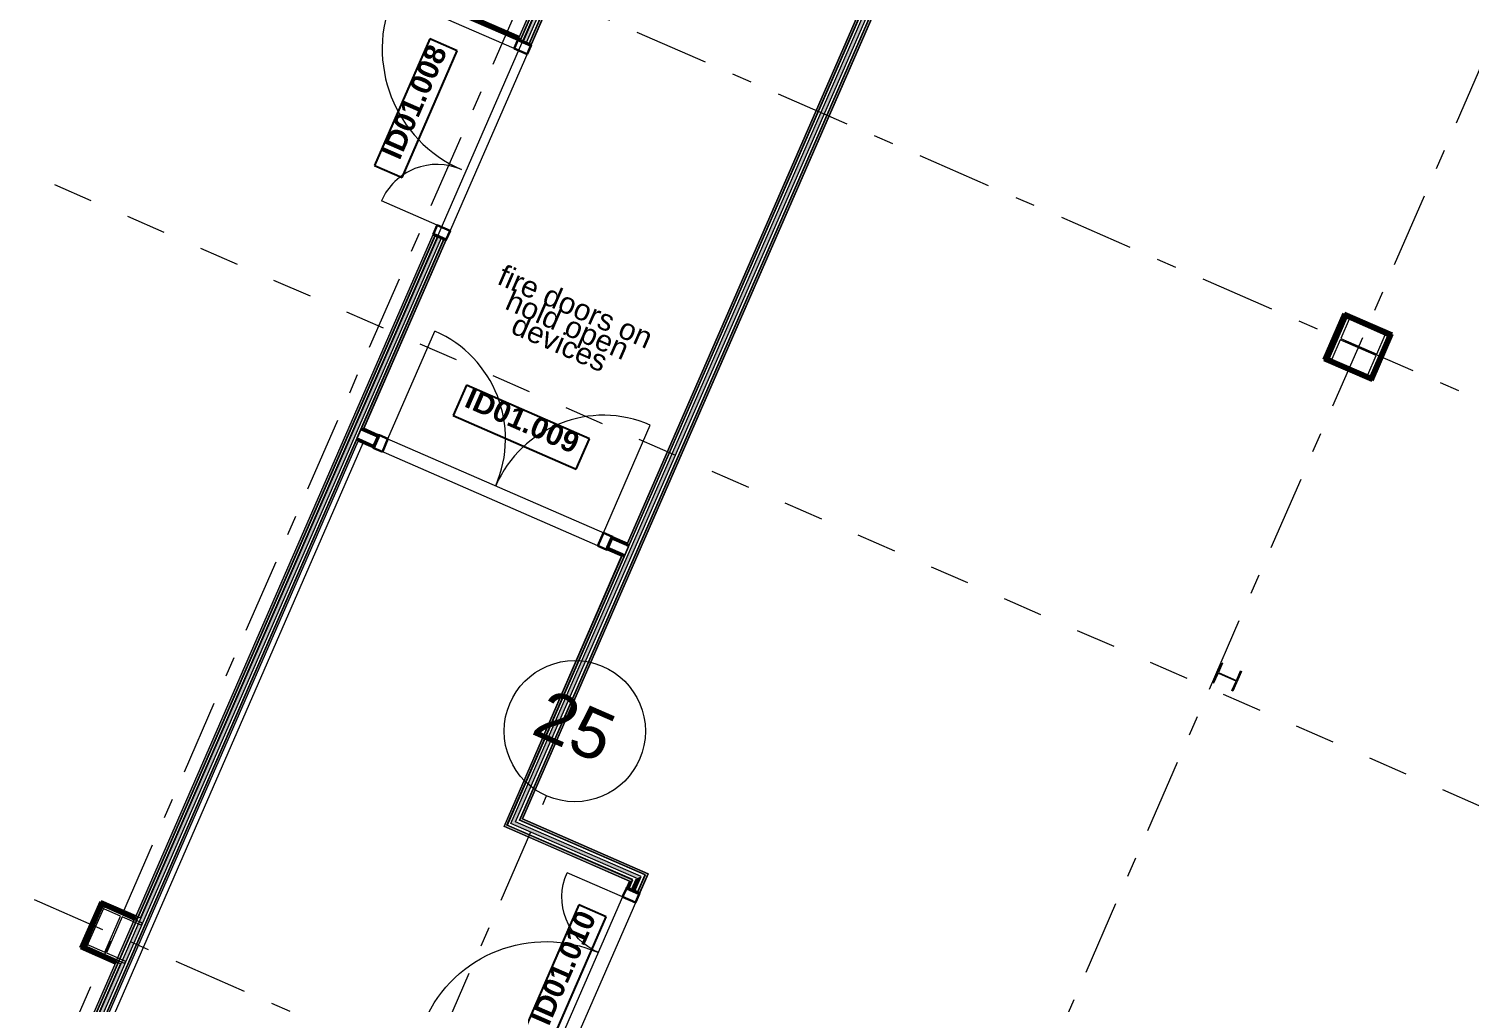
# Model space of a CAD drawing. Header units: millimetres. Extents: x -50172 to 258853, y -59787 to 25069.
# Drawn here: x -4639 to 5569, y -20781 to -13880 of the extents above; entities that cross this region are included whole.
import ezdxf
from ezdxf.enums import TextEntityAlignment as Align

# ---------------------------------------------------------------- set-up
doc = ezdxf.new("R2010")
doc.units = ezdxf.units.MM
doc.header["$MEASUREMENT"] = 0
doc.linetypes.add('Dashed', pattern=[564.444447, 282.222223, -282.222223])
doc.linetypes.add('Double Dashed', pattern=[1093.611073, 529.166651, -211.666656, 141.111112, -211.666656])
for name, color, linetype in [('A-25-M_Wall_Int', 7, 'Continuous'), ('A-95-MC_Marker_Section_P2.Marker', 7, 'Continuous'), ('COLUMN.IFC Import', 7, 'Continuous'), ('New_A-05-M_Gross_Int_Circulation', 7, 'Continuous'), ('New_A-15-MG_Structural_Grid_Phase_2', 7, 'Continuous'), ('New_A-25-M_Wall_Int', 7, 'Continuous'), ('New_A-35-M_FFE-Zone', 7, 'Continuous'), ('New_ArchiCAD Door Markers', 7, 'Continuous'), ('New_ArchiCAD Doors', 7, 'Continuous')]:
    doc.layers.add(name, color=color, linetype=linetype)
for name, color, linetype, lineweight, true_color in [('A-25-M_Wall_Int_Pen_No__107', 7, 'Continuous', 15, 0xa6a6a6), ('A-25-M_Wall_Int_Pen_No__27', 7, 'Continuous', 50, 0x2a2a2a), ('New_A-05-M_Gross_Int_Circulation_Pen_No__74', 7, 'Continuous', 20, 0x606060), ('New_A-15-MG_Structural_Grid_Phase_2_Pen_No__222', 7, 'Continuous', 13, 0x65af33), ('New_A-25-M_Wall_Int_Pen_No__107', 7, 'Continuous', 15, 0xa6a6a6), ('New_A-35-M_FFE-Zone_Pen_No__74', 7, 'Continuous', 20, 0x606060), ('New_ArchiCAD Doors_Pen_No__43', 7, 'Continuous', 30, 0x444444), ('New_ArchiCAD Doors_Pen_No__63', 7, 'Continuous', 20, 0x606060)]:
    doc.layers.add(name, color=color, linetype=linetype, lineweight=lineweight, true_color=true_color)
for name, color, linetype, lineweight in [('A-95-MC_Marker_Section_P2.Marker_Pen_No__1', 7, 'Continuous', 13), ('COLUMN.IFC Import_Pen_No__2', 8, 'Continuous', 15), ('New_A-25-M_Wall_Int_Pen_No__1', 7, 'Continuous', 13), ('New_A-95-P_Text_1_50_GA_Pen_No__1', 7, 'Continuous', 13), ('New_ArchiCAD Door Markers_Pen_No__1', 7, 'Continuous', 13), ('New_ArchiCAD Door Markers_Pen_No__5', 7, 'Continuous', 25), ('New_ArchiCAD Doors_Pen_No__1', 7, 'Continuous', 13), ('New_ArchiCAD Zone Stamps_Pen_No__6', 7, 'Continuous', 35), ('New_ArchiCAD Zone Stamps_Pen_No__9', 7, 'Continuous', 13)]:
    doc.layers.add(name, color=color, linetype=linetype, lineweight=lineweight)
doc.styles.add('GENERATED_STYLE_1', font='')
doc.styles.add('GENERATED_STYLE_2', font='')
doc.styles.add('GENERATED_STYLE_3', font='')
doc.styles.add('GENERATED_STYLE_4', font='')
doc.styles.get('GENERATED_STYLE_1').set_extended_font_data('Arial', bold=True)
doc.styles.get('GENERATED_STYLE_2').set_extended_font_data('Swis721 BT', bold=True)
doc.styles.get('GENERATED_STYLE_3').set_extended_font_data('Arial')
doc.styles.get('GENERATED_STYLE_4').set_extended_font_data('Swis721 BT')

# ---------------------------------------------------------------- blocks, each defined once
blk = doc.blocks.new('Corridor 03-First_INB 1150_43_2', base_point=(2752, -8740))
at = {"layer": 'New_A-05-M_Gross_Int_Circulation_Pen_No__74', "linetype": 'Continuous'}
for p, q in [((4259, -1745), (-2266, -16710)), ((-399, -17524), (5345, -4351)), ((-2266, -16710), (-399, -17524))]:
    blk.add_line(p, q, dxfattribs=at)
at = {"layer": 'New_ArchiCAD Zone Stamps_Pen_No__6'}
for tag, height, style, p in [('zoneNameLine2', 250, 'GENERATED_STYLE_1', (1590, -9766)), ('ROOM_NAME', 250, 'GENERATED_STYLE_1', (1158, -9578)), ('measuredAreaCode', 200, 'GENERATED_STYLE_3', (2383, -10100)), ('DUMMY_650', 200, 'GENERATED_STYLE_3', (2730, -9303)), ('ROOM_NUMBER', 200, 'GENERATED_STYLE_3', (2022, -9943)), ('DUMMY_651', 133, 'GENERATED_STYLE_3', (2852, -9009)), ('DUMMY_649', 200, 'GENERATED_STYLE_3', (2517, -9793))]:
    blk.add_attdef(tag, text='', height=height, rotation=66.4404, dxfattribs=dict(at, style=style)).set_placement(p, align=Align.TOP_LEFT)
blk = doc.blocks.new('Corridor 01-First_INB 1151_45_2', base_point=(-9241, -29522))
at = {"layer": 'New_A-05-M_Gross_Int_Circulation_Pen_No__74', "linetype": 'Continuous'}
for p, q in [((-2273, -16816), (-5189, -23503)), ((-441, -17615), (-2273, -16816)), ((-1273, -19529), (-441, -17615)), ((-384, -19917), (-1273, -19529)), ((-1028, -21392), (-384, -19917))]:
    blk.add_line(p, q, dxfattribs=at)
at = {"layer": 'New_ArchiCAD Zone Stamps_Pen_No__9'}
for tag, height, style, p in [('ROOM_NAME', 250, 'GENERATED_STYLE_1', (-10021, -27985)), ('zoneNameLine2', 250, 'GENERATED_STYLE_1', (-10210, -28418)), ('ROOM_NUMBER', 200, 'GENERATED_STYLE_3', (-10398, -28838)), ('measuredAreaCode', 200, 'GENERATED_STYLE_3', (-10555, -29198)), ('DUMMY_649', 200, 'GENERATED_STYLE_3', (-10248, -29332)), ('DUMMY_650', 200, 'GENERATED_STYLE_3', (-9619, -29607)), ('DUMMY_651', 133, 'GENERATED_STYLE_3', (-9339, -29713))]:
    blk.add_attdef(tag, text='', height=height, rotation=336.4404, dxfattribs=dict(at, style=style)).set_placement(p, align=Align.TOP_LEFT)
blk = doc.blocks.new('Research space 1_INB 1103_49_2', base_point=(-6557, -12753))
at = {"layer": 'New_A-35-M_FFE-Zone_Pen_No__74', "linetype": 'Continuous'}
for p, q in [((-3848, -20177), (-1009, -13666)), ((-4234, -20396), (-4092, -20071)), ((-4092, -20071), (-3848, -20177)), ((-3989, -20502), (-4234, -20396)), ((-4912, -22618), (-3989, -20502))]:
    blk.add_line(p, q, dxfattribs=at)
at = {"layer": 'New_ArchiCAD Zone Stamps_Pen_No__9'}
for tag, height, style, p in [('ROOM_NAME', 250, 'GENERATED_STYLE_1', (-9054, -14912)), ('zoneNameLine2', 250, 'GENERATED_STYLE_1', (-9243, -15344)), ('ROOM_NUMBER', 200, 'GENERATED_STYLE_3', (-9431, -15765)), ('measuredAreaCode', 200, 'GENERATED_STYLE_3', (-9588, -16125)), ('DUMMY_649', 200, 'GENERATED_STYLE_3', (-9281, -16259)), ('DUMMY_650', 200, 'GENERATED_STYLE_3', (-8670, -16525)), ('DUMMY_651', 133, 'GENERATED_STYLE_3', (-8391, -16632))]:
    blk.add_attdef(tag, text='', height=height, rotation=336.4404, dxfattribs=dict(at, style=style)).set_placement(p, align=Align.TOP_LEFT)
blk = doc.blocks.new('Computer Lab D_INB 1102_51_2', base_point=(2938, -13266))
at = {"layer": 'New_A-35-M_FFE-Zone_Pen_No__74', "linetype": 'Continuous'}
for p, q in [((5436, -4392), (-1141, -19476)), ((4535, -16223), (4678, -15896)), ((4678, -15896), (5016, -16043)), ((5016, -16043), (4874, -16370)), ((4874, -16370), (4535, -16223)), ((-1141, -19476), (-252, -19864)), ((-252, -19864), (-936, -21432))]:
    blk.add_line(p, q, dxfattribs=at)
at = {"layer": 'New_ArchiCAD Zone Stamps_Pen_No__9'}
for tag, height, style, p in [('ROOM_NAME', 250, 'GENERATED_STYLE_1', (8278, -11737)), ('zoneNameLine2', 250, 'GENERATED_STYLE_1', (8089, -12169)), ('ROOM_NUMBER', 200, 'GENERATED_STYLE_3', (7901, -12590)), ('measuredAreaCode', 200, 'GENERATED_STYLE_3', (7744, -12950)), ('DUMMY_649', 200, 'GENERATED_STYLE_3', (8051, -13084)), ('DUMMY_650', 200, 'GENERATED_STYLE_3', (8680, -13359)), ('DUMMY_651', 133, 'GENERATED_STYLE_3', (8960, -13465))]:
    blk.add_attdef(tag, text='', height=height, rotation=336.4404, dxfattribs=dict(at, style=style)).set_placement(p, align=Align.TOP_LEFT)
blk = doc.blocks.new('Double Door 19_4')
at = {"layer": 'New_ArchiCAD Doors_Pen_No__1', "linetype": 'Continuous'}
for p, q in [((-905, -15), (-905, 0)), ((905, -15), (905, 0)), ((-905, -18), (-905, -15)), ((-905, -82), (-905, -18)), ((-905, -85), (-905, -82)), ((-905, -100), (-905, -85)), ((905, -18), (905, -15)), ((905, -82), (905, -18)), ((905, -85), (905, -82)), ((905, -100), (905, -85))]:
    blk.add_line(p, q, dxfattribs=at)
at = {"layer": 'New_ArchiCAD Doors_Pen_No__43', "linetype": 'Continuous'}
for p, q in [((-898, 0), (-905, 0)), ((-905, 0), (-905, -100)), ((-832, 0), (-898, 0)), ((-898, 0), (-898, -100)), ((-832, -100), (-832, 0)), ((898, 0), (832, 0)), ((832, 0), (832, -100)), ((898, 0), (905, 0)), ((898, -100), (898, 0)), ((905, 0), (905, -100)), ((-898, -100), (-905, -100)), ((-898, -100), (-832, -100)), ((832, -100), (898, -100)), ((898, -100), (905, -100))]:
    blk.add_line(p, q, dxfattribs=at)
at = {"layer": 'New_ArchiCAD Doors_Pen_No__63', "linetype": 'Continuous'}
for p, q in [((-832, 0), (-832, 832)), ((832, 0), (832, 832))]:
    blk.add_line(p, q, dxfattribs=at)
for centre, start, end in [((-832, 0), 0, 90), ((832, 0), 90, 180)]:
    blk.add_arc(centre, 832, start, end, dxfattribs=at)
blk = doc.blocks.new('Door Stamp 17_31')
at = {"layer": 'New_ArchiCAD Door Markers_Pen_No__5', "linetype": 'Continuous'}
for p, q in [((475, -436), (-475, -436)), ((-475, -436), (-475, -671)), ((475, -436), (-475, -436)), ((475, -671), (475, -436)), ((-475, -671), (475, -671))]:
    blk.add_line(p, q, dxfattribs=at)
at = {"layer": 'New_ArchiCAD Door Markers_Pen_No__1', "style": 'GENERATED_STYLE_1'}
blk.add_attdef('AC_WIDO_ID', text='', height=150, rotation=180, dxfattribs=at).set_placement((417, -387), align=Align.BOTTOM_LEFT)
blk = doc.blocks.new('Wall_260_2', base_point=(-348, -17656))
at = {"layer": 'New_A-25-M_Wall_Int_Pen_No__107', "linetype": 'Continuous', "lineweight": 0, "true_color": 0x535353}
for points in [[(-2272, -16724), (-2273, -16727), (-2169, -16772), (-2168, -16769)], [(-2299, -16785), (-2300, -16788), (-2196, -16834), (-2195, -16831)], [(-537, -17557), (-433, -17602), (-432, -17599), (-536, -17554)], [(-510, -17496), (-407, -17541), (-405, -17538), (-509, -17493)]]:
    blk.add_hatch(color=251, dxfattribs=at).paths.add_polyline_path(points)
at = {"layer": 'New_A-25-M_Wall_Int_Pen_No__107', "linetype": 'Continuous'}
for points in [[(-2266, -16710), (-2272, -16724), (-2168, -16769), (-2162, -16756)], [(-2300, -16788), (-2306, -16802), (-2202, -16847), (-2196, -16834)], [(-543, -17571), (-439, -17616), (-433, -17602), (-537, -17557)], [(-503, -17479), (-509, -17493), (-405, -17538), (-399, -17524)]]:
    blk.add_hatch(color=256, dxfattribs=at).paths.add_polyline_path(points)
at = {"layer": 'New_A-25-M_Wall_Int_Pen_No__1', "linetype": 'Continuous'}
for p, q in [((-2169, -16772), (-2273, -16727)), ((-2168, -16769), (-2272, -16724)), ((-2196, -16834), (-2300, -16788)), ((-2195, -16831), (-2299, -16785)), ((-2202, -16847), (-2196, -16834)), ((-2196, -16834), (-2195, -16831)), ((-2195, -16831), (-2169, -16772)), ((-2169, -16772), (-2168, -16769)), ((-2168, -16769), (-2162, -16756)), ((-543, -17571), (-537, -17557)), ((-537, -17557), (-536, -17554)), ((-433, -17602), (-537, -17557)), ((-536, -17554), (-510, -17496)), ((-432, -17599), (-536, -17554)), ((-510, -17496), (-509, -17493)), ((-407, -17541), (-510, -17496)), ((-509, -17493), (-503, -17479)), ((-405, -17538), (-509, -17493))]:
    blk.add_line(p, q, dxfattribs=at)
at = {"layer": 'New_A-25-M_Wall_Int_Pen_No__1', "linetype": 'Continuous', "flags": 128}
for points in [[(-2162, -16756), (-2266, -16710)], [(-2306, -16802), (-2202, -16847)], [(-399, -17524), (-503, -17479)], [(-543, -17571), (-439, -17616)]]:
    blk.add_lwpolyline(points, dxfattribs=at)
at = {"layer": 'New_ArchiCAD Door Markers'}
ref = blk.add_blockref('Door Stamp 17_31', (-1373, -17209), dxfattribs=dict(at, rotation=156.440411583998))
ref.add_attrib('AC_WIDO_ID', 'ID01.009', dxfattribs={"layer": 'New_ArchiCAD Door Markers_Pen_No__1', "color": 7, "height": 150, "rotation": 336.4404, "style": 'GENERATED_STYLE_1'}).set_placement((-1581, -16594), align=Align.BOTTOM_LEFT)
at = {"layer": 'New_ArchiCAD Doors', "color": 251, "linetype": 'Continuous', "lineweight": 20, "true_color": 0x606060, "zscale": 1000, "rotation": 336.440411583998}
blk.add_blockref('Double Door 19_4', (-1333, -17117), dxfattribs=at)
blk = doc.blocks.new('*X820')
at = {"layer": 'New_A-25-M_Wall_Int_Pen_No__107', "linetype": 'Continuous'}
blk.add_hatch(color=256, dxfattribs=at).paths.add_polyline_path([(-974, -21361), (-994, -21407), (-971, -21417), (-951, -21371)])
blk = doc.blocks.new('*X821')
at = {"layer": 'New_A-25-M_Wall_Int_Pen_No__107', "linetype": 'Continuous'}
blk.add_hatch(color=256, dxfattribs=at).paths.add_polyline_path([(-370, -19977), (-347, -19987), (-303, -19884), (-336, -19897)])
blk = doc.blocks.new('Double Door Asymmetric 19_7')
at = {"layer": 'New_ArchiCAD Doors_Pen_No__1', "linetype": 'Continuous'}
for p, q in [((-755, 0), (-755, -15)), ((755, 0), (755, -15)), ((-755, -15), (-755, -18)), ((-755, -18), (-755, -37)), ((-755, -37), (-755, -62)), ((-755, -62), (-755, -82)), ((-755, -82), (-755, -85)), ((-755, -85), (-755, -100)), ((755, -15), (755, -18)), ((755, -18), (755, -37)), ((755, -37), (755, -62)), ((755, -62), (755, -82)), ((755, -82), (755, -85)), ((755, -85), (755, -100))]:
    blk.add_line(p, q, dxfattribs=at)
at = {"layer": 'New_ArchiCAD Doors_Pen_No__43', "linetype": 'Continuous'}
for p, q in [((-748, 0), (-755, 0)), ((-755, 0), (-755, -100)), ((-682, 0), (-748, 0)), ((-748, 0), (-748, -100)), ((-682, -100), (-682, 0)), ((748, 0), (682, 0)), ((682, 0), (682, -100)), ((748, 0), (755, 0)), ((748, -100), (748, 0)), ((755, 0), (755, -100)), ((-748, -100), (-755, -100)), ((-748, -100), (-682, -100)), ((682, -100), (748, -100)), ((748, -100), (755, -100))]:
    blk.add_line(p, q, dxfattribs=at)
at = {"layer": 'New_ArchiCAD Doors_Pen_No__63', "linetype": 'Continuous'}
for p, q in [((682, 0), (682, 934)), ((-682, 0), (-682, 430))]:
    blk.add_line(p, q, dxfattribs=at)
for centre, radius, start, end in [((682, 0), 934, 90, 180), ((-682, 0), 430, 0, 90)]:
    blk.add_arc(centre, radius, start, end, dxfattribs=at)
blk = doc.blocks.new('Door Stamp 17_48')
at = {"layer": 'New_ArchiCAD Door Markers_Pen_No__5', "linetype": 'Continuous'}
for p, q in [((507, 262), (-471, 262)), ((-471, 262), (-471, 50)), ((507, 50), (507, 262)), ((-471, 50), (507, 50)), ((-471, 50), (507, 50))]:
    blk.add_line(p, q, dxfattribs=at)
at = {"layer": 'New_ArchiCAD Door Markers_Pen_No__1', "style": 'GENERATED_STYLE_2'}
blk.add_attdef('AC_WIDO_ID', text='', height=150, dxfattribs=at).set_placement((-412, 95), align=Align.BOTTOM_LEFT)
blk = doc.blocks.new('Wall_274_2', base_point=(-1028, -21392))
at = {"layer": 'New_A-25-M_Wall_Int_Pen_No__107', "linetype": 'Continuous', "lineweight": 0, "true_color": 0x535353}
for points in [[(-276, -19874), (-329, -19995), (-326, -19996), (-272, -19873)], [(-365, -19909), (-390, -19968), (-388, -19970), (-361, -19907)], [(-1014, -21398), (-1011, -21400), (-991, -21354), (-994, -21353)], [(-933, -21379), (-953, -21425), (-950, -21426), (-930, -21380)]]:
    blk.add_hatch(color=251, dxfattribs=at).paths.add_polyline_path(points)
at = {"layer": 'New_A-25-M_Wall_Int_Pen_No__107', "linetype": 'Continuous'}
for points in [[(-272, -19873), (-326, -19996), (-313, -20002), (-253, -19865)], [(-404, -19962), (-390, -19968), (-365, -19909), (-384, -19917)], [(-1028, -21392), (-1014, -21398), (-994, -21353), (-1008, -21347)], [(-930, -21380), (-950, -21426), (-936, -21432), (-916, -21386)]]:
    blk.add_hatch(color=256, dxfattribs=at).paths.add_polyline_path(points)
at = {"layer": 'New_A-25-M_Wall_Int_Pen_No__1', "linetype": 'Continuous'}
for p, q in [((-370, -19977), (-336, -19897)), ((-347, -19987), (-303, -19884)), ((-329, -19995), (-276, -19874)), ((-326, -19996), (-272, -19873)), ((-404, -19962), (-390, -19968)), ((-390, -19968), (-365, -19909)), ((-390, -19968), (-388, -19970)), ((-388, -19970), (-361, -19907)), ((-388, -19970), (-370, -19977)), ((-370, -19977), (-347, -19987)), ((-347, -19987), (-329, -19995)), ((-329, -19995), (-326, -19996)), ((-326, -19996), (-313, -20002)), ((-1014, -21398), (-994, -21353)), ((-1011, -21400), (-991, -21354)), ((-1008, -21347), (-994, -21353)), ((-994, -21353), (-991, -21354)), ((-994, -21407), (-974, -21361)), ((-991, -21354), (-974, -21361)), ((-974, -21361), (-951, -21371)), ((-971, -21417), (-951, -21371)), ((-953, -21425), (-933, -21379)), ((-951, -21371), (-933, -21379)), ((-950, -21426), (-930, -21380)), ((-933, -21379), (-930, -21380)), ((-930, -21380), (-916, -21386))]:
    blk.add_line(p, q, dxfattribs=at)
at = {"layer": 'New_A-25-M_Wall_Int_Pen_No__1', "linetype": 'Continuous', "flags": 128}
for points in [[(-313, -20002), (-253, -19865)], [(-384, -19917), (-404, -19962)], [(-1008, -21347), (-1028, -21392)], [(-936, -21432), (-916, -21386)]]:
    blk.add_lwpolyline(points, dxfattribs=at)
at = {"layer": 'New_A-25-M_Wall_Int', "color": 250, "lineweight": 50, "true_color": 0x2a2a2a}
for name in ['*X821', '*X820']:
    blk.add_blockref(name, (0, 0), dxfattribs=at)
at = {"layer": 'New_ArchiCAD Door Markers'}
ref = blk.add_blockref('Door Stamp 17_48', (-706, -20654), dxfattribs=dict(at, rotation=66.44041158399145))
ref.add_attrib('AC_WIDO_ID', 'ID01.010', dxfattribs={"layer": 'New_ArchiCAD Door Markers_Pen_No__1', "color": 7, "height": 150, "rotation": 66.4404, "style": 'GENERATED_STYLE_2'}).set_placement((-916, -20967), align=Align.BOTTOM_LEFT)
at = {"layer": 'New_ArchiCAD Doors', "color": 251, "linetype": 'Continuous', "lineweight": 20, "true_color": 0x606060, "xscale": -1, "zscale": 1000, "rotation": 66.44041158399146}
blk.add_blockref('Double Door Asymmetric 19_7', (-706, -20654), dxfattribs=at)
blk = doc.blocks.new('*X824')
at = {"layer": 'New_A-25-M_Wall_Int_Pen_No__107', "linetype": 'Continuous'}
blk.add_hatch(color=256, dxfattribs=at).paths.add_polyline_path([(-303, -19884), (-1192, -19497), (-1225, -19510), (-336, -19897)])
blk = doc.blocks.new('Wall_275_2', base_point=(-384, -19917))
at = {"layer": 'New_A-25-M_Wall_Int_Pen_No__107', "linetype": 'Continuous', "lineweight": 0, "true_color": 0x535353}
for points in [[(-272, -19873), (-1162, -19485), (-1165, -19486), (-276, -19874)], [(-361, -19907), (-1250, -19520), (-1254, -19521), (-365, -19909)]]:
    blk.add_hatch(color=251, dxfattribs=at).paths.add_polyline_path(points)
at = {"layer": 'New_A-25-M_Wall_Int_Pen_No__107', "linetype": 'Continuous'}
for points in [[(-253, -19865), (-1142, -19477), (-1162, -19485), (-272, -19873)], [(-365, -19909), (-1254, -19521), (-1273, -19529), (-384, -19917)]]:
    blk.add_hatch(color=256, dxfattribs=at).paths.add_polyline_path(points)
at = {"layer": 'New_A-25-M_Wall_Int_Pen_No__1', "linetype": 'Continuous'}
for p, q in [((-303, -19884), (-1192, -19497)), ((-276, -19874), (-1165, -19486)), ((-272, -19873), (-1162, -19485)), ((-365, -19909), (-1254, -19521)), ((-361, -19907), (-1250, -19520)), ((-336, -19897), (-1225, -19510))]:
    blk.add_line(p, q, dxfattribs=at)
at = {"layer": 'New_A-25-M_Wall_Int_Pen_No__1', "linetype": 'Continuous', "flags": 128}
for points in [[(-253, -19865), (-1142, -19477)], [(-1273, -19529), (-384, -19917)]]:
    blk.add_lwpolyline(points, dxfattribs=at)
at = {"layer": 'New_A-25-M_Wall_Int', "color": 250, "lineweight": 50, "true_color": 0x2a2a2a}
blk.add_blockref('*X824', (0, 0), dxfattribs=at)
blk = doc.blocks.new('*X842')
at = {"layer": 'New_A-25-M_Wall_Int_Pen_No__107', "linetype": 'Continuous'}
blk.add_hatch(color=256, dxfattribs=at).paths.add_polyline_path([(-1192, -19497), (5377, -4432), (5364, -4399), (-1225, -19510)])
blk = doc.blocks.new('Wall_279_2', base_point=(-1182, -19569))
at = {"layer": 'New_A-25-M_Wall_Int_Pen_No__107', "linetype": 'Continuous'}
for points in [[(-386, -17530), (5353, -4370), (5345, -4351), (-399, -17524)], [(-1142, -19477), (5397, -4482), (5389, -4462), (-1162, -19485)], [(-399, -17524), (-405, -17538), (-392, -17544), (-386, -17530)], [(-439, -17616), (-1273, -19529), (-1254, -19521), (-426, -17622)], [(-433, -17602), (-439, -17616), (-426, -17622), (-420, -17608)]]:
    blk.add_hatch(color=256, dxfattribs=at).paths.add_polyline_path(points)
at = {"layer": 'New_A-25-M_Wall_Int_Pen_No__107', "linetype": 'Continuous', "lineweight": 0, "true_color": 0x535353}
for points in [[(-389, -17545), (5354, -4374), (5353, -4370), (-392, -17544)], [(-1162, -19485), (5389, -4462), (5387, -4458), (-1165, -19486)], [(-393, -17547), (-1254, -19521), (-1250, -19520), (-390, -17548)], [(-405, -17538), (-407, -17541), (-393, -17547), (-392, -17544)], [(-392, -17544), (-393, -17547), (-390, -17548), (-389, -17545)], [(-432, -17599), (-433, -17602), (-420, -17608), (-418, -17605)]]:
    blk.add_hatch(color=251, dxfattribs=at).paths.add_polyline_path(points)
at = {"layer": 'New_A-25-M_Wall_Int_Pen_No__1', "linetype": 'Continuous'}
for p, q in [((-389, -17545), (5354, -4374)), ((-386, -17530), (5353, -4370)), ((-1225, -19510), (5364, -4399)), ((-1192, -19497), (5377, -4432)), ((-1165, -19486), (5387, -4458)), ((-1162, -19485), (5389, -4462)), ((-1250, -19520), (-390, -17548)), ((-418, -17605), (-393, -17547)), ((-407, -17541), (-393, -17547)), ((-392, -17544), (-405, -17538)), ((-392, -17544), (-386, -17530)), ((-390, -17548), (-389, -17545)), ((-1254, -19521), (-426, -17622)), ((-433, -17602), (-420, -17608)), ((-432, -17599), (-418, -17605)), ((-426, -17622), (-420, -17608))]:
    blk.add_line(p, q, dxfattribs=at)
at = {"layer": 'New_A-25-M_Wall_Int_Pen_No__1', "linetype": 'Continuous', "flags": 128}
for points in [[(5345, -4351), (-399, -17524)], [(-1142, -19477), (5397, -4482)], [(-439, -17616), (-1273, -19529)]]:
    blk.add_lwpolyline(points, dxfattribs=at)
at = {"layer": 'New_A-25-M_Wall_Int', "color": 250, "lineweight": 50, "true_color": 0x2a2a2a}
blk.add_blockref('*X842', (0, 0), dxfattribs=at)
blk = doc.blocks.new('*X908')
at = {"layer": 'New_A-25-M_Wall_Int_Pen_No__107', "linetype": 'Continuous'}
blk.add_hatch(color=256, dxfattribs=at).paths.add_polyline_path([(-4956, -22667), (-4946, -22644), (-4960, -22638), (-4970, -22661)])
blk = doc.blocks.new('*X909')
at = {"layer": 'New_A-25-M_Wall_Int_Pen_No__107', "linetype": 'Continuous'}
blk.add_hatch(color=256, dxfattribs=at).paths.add_polyline_path([(-1742, -15354), (-5254, -23407), (-5241, -23440), (-1719, -15364)])
blk = doc.blocks.new('*X910')
at = {"layer": 'New_A-25-M_Wall_Int_Pen_No__107', "linetype": 'Continuous'}
blk.add_hatch(color=256, dxfattribs=at).paths.add_polyline_path([(-1022, -13701), (-1139, -13970), (-1116, -13980), (-999, -13711)])
blk = doc.blocks.new('Double Door Asymmetric 19_10')
at = {"layer": 'New_ArchiCAD Doors_Pen_No__1', "linetype": 'Continuous'}
for p, q in [((-755, -15), (-755, 0)), ((755, -15), (755, 0)), ((-755, -18), (-755, -15)), ((-755, -38), (-755, -18)), ((-755, -63), (-755, -38)), ((-755, -82), (-755, -63)), ((-755, -85), (-755, -82)), ((-755, -100), (-755, -85)), ((755, -18), (755, -15)), ((755, -38), (755, -18)), ((755, -63), (755, -38)), ((755, -82), (755, -63)), ((755, -85), (755, -82)), ((755, -100), (755, -85))]:
    blk.add_line(p, q, dxfattribs=at)
at = {"layer": 'New_ArchiCAD Doors_Pen_No__43', "linetype": 'Continuous'}
for p, q in [((-748, 0), (-755, 0)), ((-755, 0), (-755, -100)), ((-682, 0), (-748, 0)), ((-748, 0), (-748, -100)), ((-682, -100), (-682, 0)), ((748, 0), (682, 0)), ((682, 0), (682, -100)), ((748, 0), (755, 0)), ((748, -100), (748, 0)), ((755, 0), (755, -100)), ((-748, -100), (-755, -100)), ((-748, -100), (-682, -100)), ((682, -100), (748, -100)), ((748, -100), (755, -100))]:
    blk.add_line(p, q, dxfattribs=at)
at = {"layer": 'New_ArchiCAD Doors_Pen_No__63', "linetype": 'Continuous'}
for p, q in [((682, 0), (682, 934)), ((-682, 0), (-682, 430))]:
    blk.add_line(p, q, dxfattribs=at)
for centre, radius, start, end in [((682, 0), 934, 90, 180), ((-682, 0), 430, 0, 90)]:
    blk.add_arc(centre, radius, start, end, dxfattribs=at)
blk = doc.blocks.new('Door Stamp 17_30')
at = {"layer": 'New_ArchiCAD Door Markers_Pen_No__5', "linetype": 'Continuous'}
for p, q in [((471, -462), (-507, -462)), ((-507, -462), (-507, -674)), ((471, -462), (-507, -462)), ((471, -674), (471, -462)), ((-507, -674), (471, -674))]:
    blk.add_line(p, q, dxfattribs=at)
at = {"layer": 'New_ArchiCAD Door Markers_Pen_No__1', "style": 'GENERATED_STYLE_2'}
blk.add_attdef('AC_WIDO_ID', text='', height=150, rotation=180, dxfattribs=at).set_placement((412, -417), align=Align.BOTTOM_LEFT)
blk = doc.blocks.new('Wall_319_2', base_point=(-965, -13726))
at = {"layer": 'A-25-M_Wall_Int_Pen_No__107', "linetype": 'Continuous'}
for points in [[(-1160, -13960), (-1154, -13947), (-1168, -13941), (-1174, -13954)], [(-3876, -20190), (-3870, -20176), (-3884, -20170), (-3890, -20184)], [(-4012, -20501), (-4006, -20487), (-4020, -20481), (-4026, -20495)]]:
    blk.add_hatch(color=256, dxfattribs=at).paths.add_polyline_path(points)
at = {"layer": 'New_A-25-M_Wall_Int_Pen_No__107', "linetype": 'Continuous'}
for points in [[(-1154, -13947), (-1077, -13770), (-1091, -13764), (-1168, -13941)], [(-979, -13720), (-1096, -13988), (-1082, -13994), (-965, -13726)], [(-1077, -13770), (-1071, -13756), (-1085, -13750), (-1091, -13764)], [(-3884, -20170), (-3870, -20176), (-1763, -15345), (-1777, -15339)], [(-1699, -15373), (-2280, -16704), (-2266, -16710), (-1686, -15379)], [(-2272, -16724), (-2266, -16710), (-2280, -16704), (-2286, -16718)], [(-2320, -16796), (-5230, -23469), (-5222, -23488), (-2306, -16802)], [(-2306, -16802), (-2300, -16788), (-2314, -16782), (-2320, -16796)], [(-4006, -20487), (-3876, -20190), (-3890, -20184), (-4020, -20481)], [(-4931, -22609), (-4012, -20501), (-4026, -20495), (-4945, -22603)], [(-4937, -22623), (-4931, -22609), (-4945, -22603), (-4951, -22617)], [(-4985, -22695), (-5274, -23357), (-5266, -23376), (-4971, -22701)], [(-4971, -22701), (-4965, -22687), (-4979, -22681), (-4985, -22695)]]:
    blk.add_hatch(color=256, dxfattribs=at).paths.add_polyline_path(points)
at = {"layer": 'New_A-25-M_Wall_Int_Pen_No__107', "linetype": 'Continuous', "lineweight": 0, "true_color": 0x535353}
for points in [[(-1044, -13695), (-1160, -13960), (-1157, -13962), (-1041, -13696)], [(-981, -13719), (-1099, -13987), (-1096, -13988), (-979, -13720)], [(-1071, -13756), (-1070, -13753), (-1083, -13747), (-1085, -13750)], [(-1044, -13695), (-1043, -13692), (-1057, -13686), (-1058, -13689)], [(-1041, -13696), (-1040, -13693), (-1043, -13692), (-1044, -13695)], [(-4937, -22623), (-4935, -22624), (-1761, -15346), (-1763, -15345)], [(-2316, -16778), (-2313, -16779), (-1699, -15373), (-1702, -15371)], [(-2273, -16727), (-2272, -16724), (-2286, -16718), (-2287, -16721)], [(-2317, -16781), (-5231, -23465), (-5230, -23469), (-2314, -16782)], [(-2314, -16782), (-2313, -16779), (-2316, -16778), (-2317, -16781)], [(-2300, -16788), (-2299, -16785), (-2313, -16779), (-2314, -16782)], [(-4938, -22626), (-5266, -23376), (-5264, -23380), (-4936, -22627)], [(-4938, -22626), (-4937, -22623), (-4951, -22617), (-4952, -22620)], [(-4936, -22627), (-4935, -22624), (-4937, -22623), (-4938, -22626)], [(-4965, -22687), (-4964, -22685), (-4978, -22679), (-4979, -22681)]]:
    blk.add_hatch(color=251, dxfattribs=at).paths.add_polyline_path(points)
at = {"layer": 'New_A-25-M_Wall_Int_Pen_No__1', "linetype": 'Continuous'}
for p, q in [((-1044, -13695), (-1160, -13960)), ((-1040, -13693), (-1157, -13962)), ((-1022, -13701), (-1139, -13970)), ((-999, -13711), (-1116, -13980)), ((-981, -13719), (-1099, -13987)), ((-979, -13720), (-1096, -13988)), ((-1085, -13750), (-1071, -13756)), ((-1083, -13747), (-1070, -13753)), ((-1058, -13689), (-1044, -13695)), ((-1043, -13692), (-1057, -13686)), ((-1160, -13960), (-1174, -13954)), ((-1157, -13962), (-1160, -13960)), ((-1139, -13970), (-1157, -13962)), ((-1116, -13980), (-1139, -13970)), ((-1099, -13987), (-1116, -13980)), ((-1096, -13988), (-1099, -13987)), ((-1082, -13994), (-1096, -13988)), ((-1761, -15346), (-5264, -23380)), ((-1742, -15354), (-5254, -23407)), ((-1719, -15364), (-5241, -23440)), ((-1763, -15345), (-4937, -22623)), ((-1702, -15371), (-2316, -16778)), ((-1699, -15373), (-2280, -16704)), ((-1763, -15345), (-1777, -15339)), ((-1761, -15346), (-1763, -15345)), ((-1742, -15354), (-1761, -15346)), ((-1719, -15364), (-1742, -15354)), ((-1702, -15371), (-1719, -15364)), ((-1699, -15373), (-1702, -15371)), ((-1686, -15379), (-1699, -15373)), ((-2287, -16721), (-2313, -16779)), ((-2273, -16727), (-2287, -16721)), ((-2280, -16704), (-2286, -16718)), ((-2272, -16724), (-2286, -16718)), ((-2317, -16781), (-5231, -23465)), ((-2320, -16796), (-5230, -23469)), ((-2314, -16782), (-2320, -16796)), ((-2316, -16778), (-2317, -16781)), ((-2314, -16782), (-2300, -16788)), ((-2299, -16785), (-2313, -16779)), ((-4938, -22626), (-5266, -23376)), ((-4970, -22661), (-4956, -22667)), ((-4960, -22638), (-4946, -22644)), ((-4952, -22620), (-4938, -22626)), ((-4937, -22623), (-4951, -22617)), ((-4979, -22681), (-4965, -22687)), ((-4978, -22679), (-4964, -22685))]:
    blk.add_line(p, q, dxfattribs=at)
at = {"layer": 'New_A-25-M_Wall_Int_Pen_No__1', "linetype": 'Continuous', "flags": 128}
for points in [[(-1091, -13764), (-1168, -13941)], [(-1082, -13994), (-965, -13726)], [(-1043, -13692), (-1057, -13686)], [(-999, -13711), (-1023, -13701)], [(-1777, -15339), (-3884, -20170)], [(-2266, -16710), (-1686, -15379)], [(-5222, -23488), (-2306, -16802)], [(-3890, -20184), (-4020, -20481)], [(-4026, -20495), (-4945, -22603)], [(-4985, -22695), (-5274, -23357)]]:
    blk.add_lwpolyline(points, dxfattribs=at)
at = {"layer": 'New_A-25-M_Wall_Int', "color": 250, "lineweight": 50, "true_color": 0x2a2a2a}
for name in ['*X910', '*X909', '*X908']:
    blk.add_blockref(name, (0, 0), dxfattribs=at)
at = {"layer": 'New_ArchiCAD Door Markers'}
ref = blk.add_blockref('Door Stamp 17_30', (-1384, -14686), dxfattribs=dict(at, rotation=246.4404115839982))
ref.add_attrib('AC_WIDO_ID', 'ID01.008', dxfattribs={"layer": 'New_ArchiCAD Door Markers_Pen_No__1', "color": 7, "height": 150, "rotation": 66.4404, "style": 'GENERATED_STYLE_2'}).set_placement((-1972, -14835), align=Align.BOTTOM_LEFT)
at = {"layer": 'New_ArchiCAD Doors', "color": 251, "linetype": 'Continuous', "lineweight": 20, "true_color": 0x606060, "zscale": 1000, "rotation": 66.44041158399823}
blk.add_blockref('Double Door Asymmetric 19_10', (-1475, -14646), dxfattribs=at)
blk = doc.blocks.new('Wall_378_2', base_point=(-3934, -20535))
at = {"layer": 'A-25-M_Wall_Int_Pen_No__107', "linetype": 'Continuous'}
blk.add_hatch(color=256, dxfattribs=at).paths.add_polyline_path([(-4020, -20481), (-4250, -20381), (-4270, -20388), (-4026, -20495)])
at = {"layer": 'A-25-M_Wall_Int_Pen_No__27', "linetype": 'Continuous', "flags": 128}
for points in [[(-4270, -20388), (-4026, -20495)], [(-4020, -20481), (-4250, -20381)]]:
    blk.add_lwpolyline(points, dxfattribs=at)
blk = doc.blocks.new('Wall_379_2', base_point=(-4270, -20388))
at = {"layer": 'A-25-M_Wall_Int_Pen_No__107', "linetype": 'Continuous'}
blk.add_hatch(color=256, dxfattribs=at).paths.add_polyline_path([(-4250, -20381), (-4120, -20083), (-4128, -20063), (-4270, -20388)])
at = {"layer": 'A-25-M_Wall_Int_Pen_No__27', "linetype": 'Continuous', "flags": 128}
for points in [[(-4128, -20063), (-4270, -20388)], [(-4250, -20381), (-4120, -20083)]]:
    blk.add_lwpolyline(points, dxfattribs=at)
blk = doc.blocks.new('Wall_380_2', base_point=(-4128, -20063))
at = {"layer": 'A-25-M_Wall_Int_Pen_No__107', "linetype": 'Continuous'}
blk.add_hatch(color=256, dxfattribs=at).paths.add_polyline_path([(-4120, -20083), (-3890, -20184), (-3884, -20170), (-4128, -20063)])
at = {"layer": 'A-25-M_Wall_Int_Pen_No__27', "linetype": 'Continuous', "flags": 128}
for points in [[(-3884, -20170), (-4128, -20063)], [(-4120, -20083), (-3890, -20184)]]:
    blk.add_lwpolyline(points, dxfattribs=at)
blk = doc.blocks.new('Wall_381_2', base_point=(4535, -16223))
at = {"layer": 'A-25-M_Wall_Int_Pen_No__107', "linetype": 'Continuous'}
blk.add_hatch(color=256, dxfattribs=at).paths.add_polyline_path([(4535, -16223), (4874, -16370), (4866, -16351), (4555, -16215)])
at = {"layer": 'A-25-M_Wall_Int_Pen_No__27', "linetype": 'Continuous', "flags": 128}
for points in [[(4535, -16223), (4874, -16370)], [(4866, -16351), (4555, -16215)]]:
    blk.add_lwpolyline(points, dxfattribs=at)
blk = doc.blocks.new('Wall_382_2', base_point=(4874, -16370))
at = {"layer": 'A-25-M_Wall_Int_Pen_No__107', "linetype": 'Continuous'}
blk.add_hatch(color=256, dxfattribs=at).paths.add_polyline_path([(4874, -16370), (5016, -16043), (4996, -16051), (4866, -16351)])
at = {"layer": 'A-25-M_Wall_Int_Pen_No__27', "linetype": 'Continuous', "flags": 128}
for points in [[(4996, -16051), (4866, -16351)], [(4874, -16370), (5016, -16043)]]:
    blk.add_lwpolyline(points, dxfattribs=at)
blk = doc.blocks.new('Wall_383_2', base_point=(5016, -16043))
at = {"layer": 'A-25-M_Wall_Int_Pen_No__107', "linetype": 'Continuous'}
blk.add_hatch(color=256, dxfattribs=at).paths.add_polyline_path([(5016, -16043), (4678, -15896), (4686, -15916), (4996, -16051)])
at = {"layer": 'A-25-M_Wall_Int_Pen_No__27', "linetype": 'Continuous', "flags": 128}
for points in [[(5016, -16043), (4678, -15896)], [(4686, -15916), (4996, -16051)]]:
    blk.add_lwpolyline(points, dxfattribs=at)
blk = doc.blocks.new('Wall_384_2', base_point=(4678, -15896))
at = {"layer": 'A-25-M_Wall_Int_Pen_No__107', "linetype": 'Continuous'}
blk.add_hatch(color=256, dxfattribs=at).paths.add_polyline_path([(4678, -15896), (4535, -16223), (4555, -16215), (4686, -15916)])
at = {"layer": 'A-25-M_Wall_Int_Pen_No__27', "linetype": 'Continuous', "flags": 128}
for points in [[(4678, -15896), (4535, -16223)], [(4555, -16215), (4686, -15916)]]:
    blk.add_lwpolyline(points, dxfattribs=at)
blk = doc.blocks.new('Wall_416_2', base_point=(-1082, -13994))
at = {"layer": 'A-25-M_Wall_Int_Pen_No__107', "linetype": 'Continuous'}
blk.add_hatch(color=256, dxfattribs=at).paths.add_polyline_path([(-1168, -13941), (-1898, -13622), (-1918, -13630), (-1174, -13954)])
at = {"layer": 'A-25-M_Wall_Int_Pen_No__27', "linetype": 'Continuous', "flags": 128}
for points in [[(-1918, -13630), (-1174, -13954)], [(-1168, -13941), (-1898, -13622)]]:
    blk.add_lwpolyline(points, dxfattribs=at)
blk = doc.blocks.new('Column 35')
at = {"layer": 'COLUMN.IFC Import_Pen_No__2', "linetype": 'Continuous'}
for p, q in [((-2.892, 76.2), (-76.1, 76.2)), ((-76.1, 76.2), (-76.1, 69.4)), ((-76.1, 69.4), (-2.9, 69.4)), ((-2.9, 69.4), (-2.892, 76.2)), ((-2.9, 57.8), (-2.9, 69.4)), ((-2.9, -69.4), (-2.9, 57.8)), ((-2.892, 76.2), (76.1, 76.2)), ((76.1, 69.4), (2.9, 69.4)), ((2.9, 69.4), (2.9, -69.4)), ((76.1, 76.2), (76.1, 69.4)), ((-76.1, -76.2), (-76.1, -69.4)), ((-76.1, -69.4), (-2.9, -69.4)), ((76.1, -76.2), (-76.1, -76.2)), ((2.9, -69.4), (76.1, -69.4)), ((76.1, -69.4), (76.1, -76.2))]:
    blk.add_line(p, q, dxfattribs=at)
blk = doc.blocks.new('Column 8')
at = {"layer": 'COLUMN.IFC Import_Pen_No__2', "linetype": 'Continuous'}
for p, q in [((-153.7, 157.25), (153.7, 157.25)), ((-153.7, 138.55), (-153.7, 157.25)), ((-6, 138.55), (-153.7, 138.55)), ((-6, -138.55), (-6, 138.55)), ((6, 138.55), (6, -138.55)), ((153.7, 138.55), (6, 138.55)), ((153.7, 157.25), (153.7, 138.55)), ((-153.7, -138.55), (-6, -138.55)), ((-153.7, -157.25), (-153.7, -138.55)), ((153.7, -157.25), (-153.7, -157.25)), ((6, -138.55), (153.7, -138.55)), ((153.7, -138.55), (153.7, -157.25))]:
    blk.add_line(p, q, dxfattribs=at)
blk = doc.blocks.new('Standard grid marker_8')
at = {"layer": 'New_A-15-MG_Structural_Grid_Phase_2_Pen_No__222', "linetype": 'Double Dashed'}
blk.add_line((705, 0), (32130, 0), dxfattribs=at)
at = {"layer": 'New_A-15-MG_Structural_Grid_Phase_2_Pen_No__222', "style": 'GENERATED_STYLE_4'}
for tag, p in [('AC_MarkerText_1_0', (-500, 43)), ('AC_MarkerText_1_1', (33335, 43))]:
    blk.add_attdef(tag, text='', height=350, rotation=180, dxfattribs=at).set_placement(p, align=Align.MIDDLE_CENTER)
blk = doc.blocks.new('Standard grid marker_17')
at = {"layer": 'New_A-15-MG_Structural_Grid_Phase_2_Pen_No__222', "linetype": 'Double Dashed'}
blk.add_line((1000, 0), (47486, 0), dxfattribs=at)
at = {"layer": 'New_A-15-MG_Structural_Grid_Phase_2_Pen_No__222', "style": 'GENERATED_STYLE_4'}
for tag, p in [('AC_MarkerText_1_0', (-500, 43)), ('AC_MarkerText_1_1', (48986, 43))]:
    blk.add_attdef(tag, text='', height=350, rotation=180, dxfattribs=at).set_placement(p, align=Align.MIDDLE_CENTER)
blk = doc.blocks.new('Standard grid marker_19')
at = {"layer": 'New_A-15-MG_Structural_Grid_Phase_2_Pen_No__222', "linetype": 'Double Dashed'}
blk.add_line((949, 0), (36651, 0), dxfattribs=at)
at = {"layer": 'New_A-15-MG_Structural_Grid_Phase_2_Pen_No__222', "style": 'GENERATED_STYLE_4'}
for tag, p in [('AC_MarkerText_1_0', (-500, -588)), ('AC_MarkerText_1_1', (38099, -588))]:
    blk.add_attdef(tag, text='', height=350, rotation=90, dxfattribs=at).set_placement(p, align=Align.MIDDLE_CENTER)
blk = doc.blocks.new('Standard grid marker_20')
at = {"layer": 'New_A-15-MG_Structural_Grid_Phase_2_Pen_No__222', "linetype": 'Double Dashed'}
blk.add_line((1905, 0), (37382, 0), dxfattribs=at)
at = {"layer": 'New_A-15-MG_Structural_Grid_Phase_2_Pen_No__222', "style": 'GENERATED_STYLE_4'}
for tag, p in [('AC_MarkerText_1_0', (-500, 946)), ('AC_MarkerText_1_1', (39787, 946))]:
    blk.add_attdef(tag, text='', height=350, rotation=270, dxfattribs=at).set_placement(p, align=Align.MIDDLE_CENTER)
blk = doc.blocks.new('Standard grid marker_22')
at = {"layer": 'New_A-15-MG_Structural_Grid_Phase_2_Pen_No__222', "linetype": 'Double Dashed'}
blk.add_line((18800, 0), (27262, 0), dxfattribs=at)
at = {"layer": 'New_A-15-MG_Structural_Grid_Phase_2_Pen_No__222', "linetype": 'Continuous'}
blk.add_circle((27762, 0), 500, dxfattribs=at)
at = {"layer": 'New_A-15-MG_Structural_Grid_Phase_2_Pen_No__222', "style": 'GENERATED_STYLE_4'}
for tag, p in [('AC_MarkerText_1_0', (-500, 37)), ('AC_MarkerText_1_1', (27762, 37))]:
    blk.add_attdef(tag, text='', height=350, rotation=270, dxfattribs=at).set_placement(p, align=Align.MIDDLE_CENTER)
blk = doc.blocks.new('Cutting Plane_3_2', base_point=(15693, -23771))
at = {"layer": 'A-95-MC_Marker_Section_P2.Marker_Pen_No__1', "linetype": 'Dashed'}
blk.add_line((15464, -23671), (-14070, -10793), dxfattribs=at)

msp = doc.modelspace()

# ---------------------------------------------------------------- block references
at = {"layer": 'A-25-M_Wall_Int', "color": 250, "lineweight": 50, "true_color": 0x2a2a2a}
for name, p in [('Wall_416_2', (-1082, -13994.4)), ('Wall_384_2', (4677.9, -15895.9)), ('Wall_383_2', (5016.2, -16043.4)), ('Wall_382_2', (4873.6, -16370.5)), ('Wall_381_2', (4535.3, -16222.9)), ('Wall_379_2', (-4269.7, -20388.4)), ('Wall_380_2', (-4128, -20063.3)), ('Wall_378_2', (-3934, -20534.8))]:
    msp.add_blockref(name, p, dxfattribs=at)
at = {"layer": 'A-95-MC_Marker_Section_P2.Marker'}
msp.add_blockref('Cutting Plane_3_2', (15693.3, -23770.8), dxfattribs=at)
at = {"layer": 'COLUMN.IFC Import', "linetype": 'Continuous', "zscale": 1000}
for name, p, rotation in [('Column 8', (4778, -16133.8), 66.44041158398767), ('Column 35', (3848.9, -18470.4), 66.44041158398767), ('Column 8', (-4039, -20294.5), 336.4404115839877)]:
    msp.add_blockref(name, p, dxfattribs=dict(at, rotation=rotation))
at = {"layer": 'New_A-05-M_Gross_Int_Circulation', "linetype": 'Continuous'}
for name, p in [('Corridor 03-First_INB 1150_43_2', (2752.2, -8740.1)), ('Corridor 01-First_INB 1151_45_2', (-9240.8, -29522.2))]:
    msp.add_blockref(name, p, dxfattribs=at)
at = {"layer": 'New_A-15-MG_Structural_Grid_Phase_2', "color": 8, "linetype": 'Continuous', "lineweight": 15, "zscale": 1000}
for name, p, rotation in [('Standard grid marker_20', (-9543.7, -32918), 66.44041158399293), ('Standard grid marker_19', (12179.5, 840.1), 246.440411583993), ('Standard grid marker_8', (15837, -20956.1), 156.4404115839929), ('Standard grid marker_17', (26876.4, -33774.9), 156.4404115839929)]:
    msp.add_blockref(name, p, dxfattribs=dict(at, rotation=rotation))
at = {"layer": 'New_A-15-MG_Structural_Grid_Phase_2', "color": 8, "linetype": 'Continuous', "lineweight": 15}
ref = msp.add_blockref('Standard grid marker_22', (-11868.8, -44302.7), dxfattribs=dict(at, zscale=1000, rotation=66.44041158399293))
ref.add_attrib('AC_MarkerText_1_1', '25', dxfattribs={"layer": 'New_A-15-MG_Structural_Grid_Phase_2_Pen_No__222', "color": 85, "true_color": 0x65af33, "height": 350, "rotation": 336.44041, "style": 'GENERATED_STYLE_4'}).set_placement((-772.1, -18817.6), align=Align.MIDDLE_CENTER)
at = {"layer": 'New_A-25-M_Wall_Int', "color": 250, "lineweight": 50, "true_color": 0x2a2a2a}
for name, p in [('Wall_279_2', (-1181.7, -19568.8)), ('Wall_319_2', (-964.9, -13725.8)), ('Wall_260_2', (-347.6, -17655.9)), ('Wall_275_2', (-384.3, -19916.5)), ('Wall_274_2', (-1027.8, -21392.3))]:
    msp.add_blockref(name, p, dxfattribs=at)
at = {"layer": 'New_A-35-M_FFE-Zone', "linetype": 'Continuous'}
for name, p in [('Computer Lab D_INB 1102_51_2', (2937.5, -13266.4)), ('Research space 1_INB 1103_49_2', (-6557.3, -12752.9))]:
    msp.add_blockref(name, p, dxfattribs=at)

# ---------------------------------------------------------------- texts
at = {"layer": 'New_A-95-P_Text_1_50_GA_Pen_No__1', "linetype": 'Continuous', "insert": (-737.3, -15778.8), "char_height": 150, "width": 1419.58, "attachment_point": 2, "rotation": 336.44041, "line_spacing_factor": 0.56024, "style": 'GENERATED_STYLE_4'}
msp.add_mtext('\\A1;{\\fSwis721 BT|b0|i0|c0|p34;fire doors on hold open devices}', dxfattribs=at)

doc.saveas('drawing.dxf')
